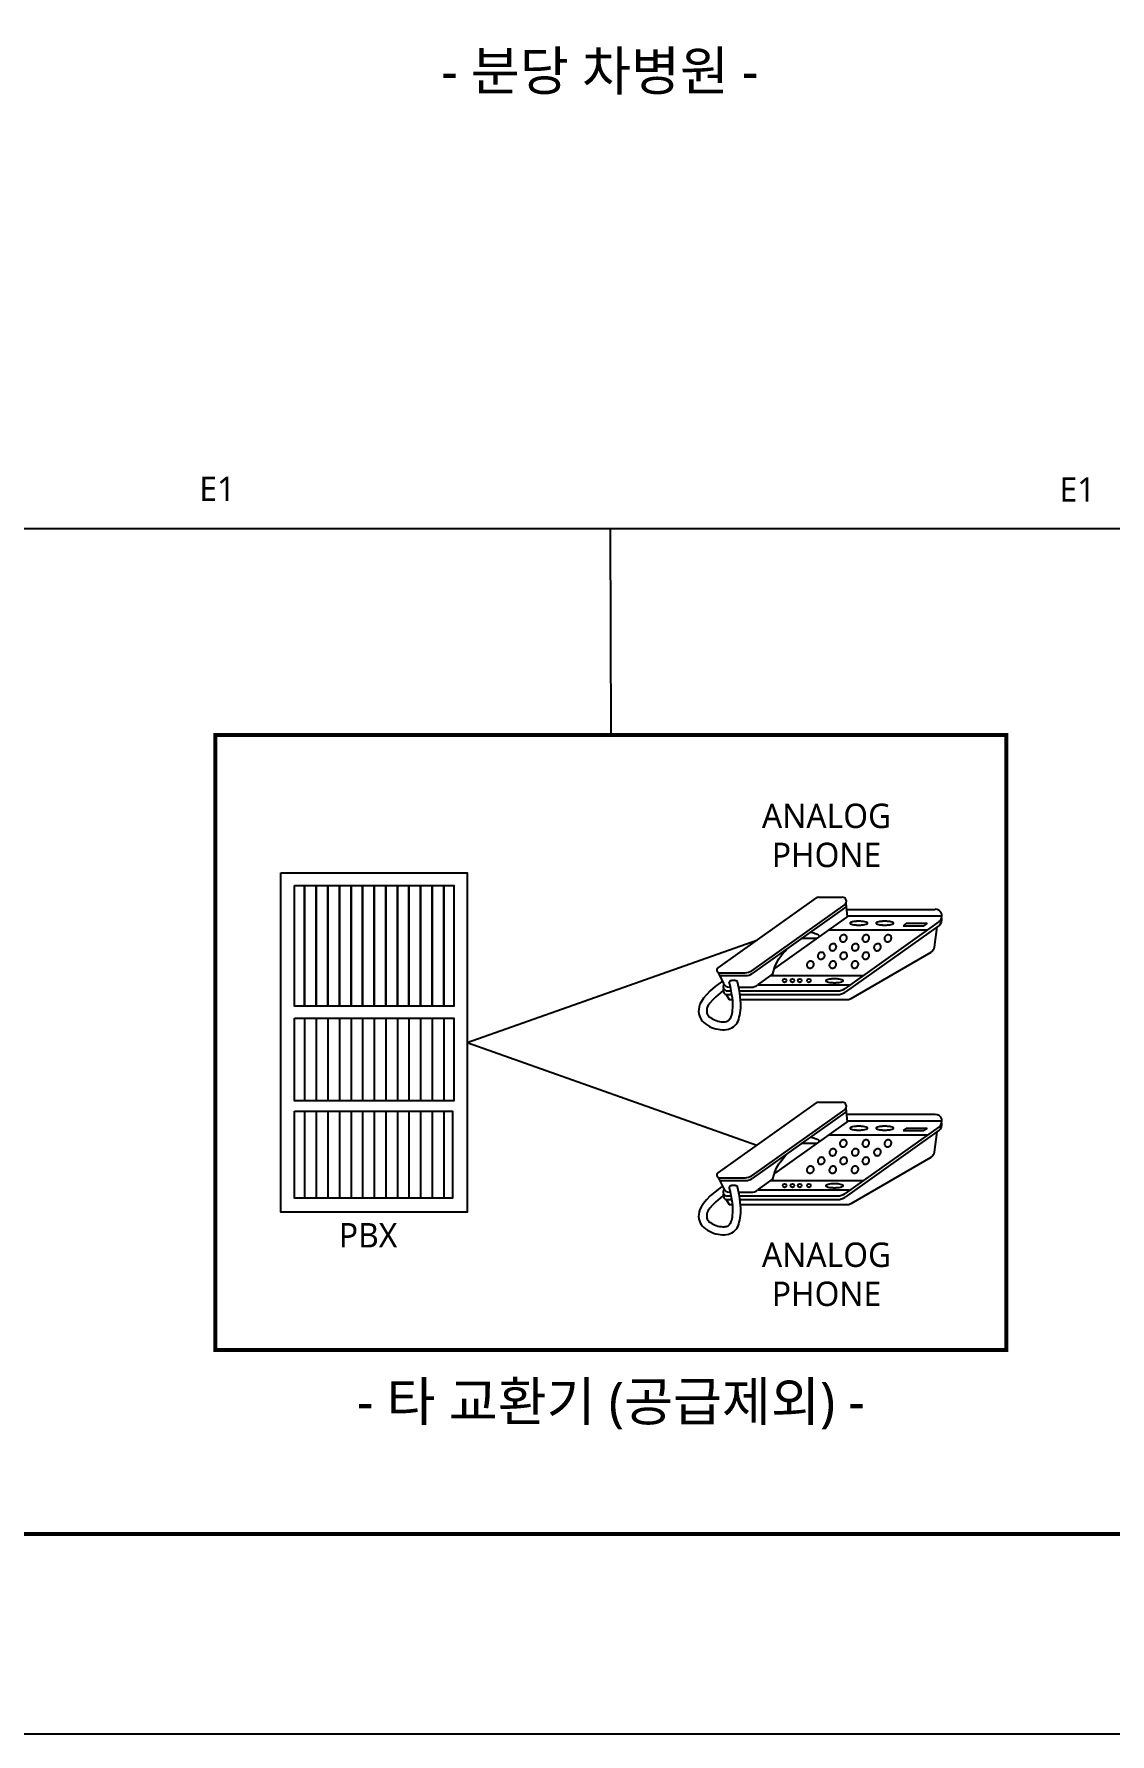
# Model space of a CAD drawing. Header units: millimetres. Extents: x 841 to 1682, y 0 to 594.
# Drawn here: x 1344 to 1442.8, y 252.8 to 409 of the extents above; entities that cross this region are included whole.
import ezdxf
from ezdxf.enums import TextEntityAlignment as Align

# ---------------------------------------------------------------- set-up
doc = ezdxf.new("R2010")
doc.units = ezdxf.units.MM
doc.linetypes.add('DA3', pattern=[3, 2, -1])
doc.layers.add('A', color=4, linetype='Continuous')
doc.layers.add('SOL3', color=44, linetype='Continuous')
doc.styles.add('sukwoo', font='malgun.ttf')

msp = doc.modelspace()

# ---------------------------------------------------------------- linework, layer by layer
at = {"layer": 'A'}
for p, q in [((1333.11, 363.52), (1483.42, 363.52)), ((1396.88, 363.52), (1396.96, 344.55)), ((1415.82, 329.59), (1406.79, 323.17)), ((1416.04, 329.66), (1418.22, 329.66)), ((1418.44, 328.98), (1409.89, 322.9)), ((1418.48, 328.72), (1409.93, 322.64)), ((1418.55, 329.1), (1418.68, 327.85)), ((1418.61, 328.54), (1426.75, 328.54)), ((1418.79, 327.93), (1411.98, 323.09)), ((1416.99, 326.65), (1426.05, 326.65)), ((1427.12, 327.41), (1418.48, 321.27)), ((1427.12, 327.07), (1418.48, 320.94)), ((1418.67, 327.93), (1427.38, 327.93)), ((1426.68, 325.08), (1426.93, 326.94)), ((1383.77, 316.3), (1410.37, 325.72)), ((1415.87, 325.85), (1414.45, 325.85)), ((1419.03, 320.35), (1426.37, 324.62)), ((1406.83, 322.74), (1407.3, 321.74)), ((1406.93, 322.72), (1409.3, 322.72)), ((1406.98, 322.46), (1409.35, 322.46)), ((1411.85, 322.6), (1410.44, 321.59)), ((1411.67, 322.47), (1420.09, 322.47)), ((1407.55, 320.72), (1407.84, 320.27)), ((1407.65, 321.04), (1408.02, 321.04)), ((1407.65, 320.71), (1408.08, 320.71)), ((1407.84, 320.27), (1408.14, 320.27)), ((1408.77, 321.04), (1417.76, 321.04)), ((1408.79, 321.39), (1409.86, 321.39)), ((1408.82, 320.71), (1417.76, 320.71)), ((1408.88, 320.27), (1418.71, 320.27)), ((1410.45, 321.6), (1418.86, 321.6)), ((1383.77, 316.3), (1410.37, 306.88)), ((1416.04, 310.83), (1418.22, 310.83)), ((1415.82, 310.76), (1406.79, 304.34)), ((1418.44, 310.14), (1409.89, 304.07)), ((1418.48, 309.89), (1409.93, 303.81)), ((1418.55, 310.26), (1418.68, 309.02)), ((1418.61, 309.71), (1426.75, 309.71)), ((1418.79, 309.1), (1411.98, 304.26)), ((1416.99, 307.82), (1426.05, 307.82)), ((1427.12, 308.57), (1418.48, 302.44)), ((1427.12, 308.24), (1418.48, 302.11)), ((1418.67, 309.1), (1427.38, 309.1)), ((1426.68, 306.24), (1426.93, 308.11)), ((1415.87, 307.02), (1414.45, 307.02)), ((1419.03, 301.52), (1426.37, 305.78)), ((1406.83, 303.91), (1407.3, 302.91)), ((1406.93, 303.88), (1409.3, 303.88)), ((1406.98, 303.62), (1409.35, 303.62)), ((1411.85, 303.77), (1410.44, 302.76)), ((1411.67, 303.64), (1420.09, 303.64)), ((1407.55, 301.89), (1407.84, 301.43)), ((1407.65, 302.21), (1408.02, 302.21)), ((1407.65, 301.87), (1408.08, 301.87)), ((1407.84, 301.43), (1408.14, 301.43)), ((1408.77, 302.21), (1417.76, 302.21)), ((1408.79, 302.55), (1409.86, 302.55)), ((1408.82, 301.87), (1417.76, 301.87)), ((1408.88, 301.43), (1418.71, 301.43)), ((1410.45, 302.77), (1418.86, 302.77))]:
    msp.add_line(p, q, dxfattribs=at)
at = {"layer": 'A', "color": 2}
for p, q in [((1424.12, 327.26), (1423.81, 327.04)), ((1423.81, 327.04), (1425.7, 327.04)), ((1424.12, 327.26), (1426.01, 327.26)), ((1426.01, 327.26), (1425.7, 327.04)), ((1424.12, 308.43), (1423.81, 308.21)), ((1423.81, 308.21), (1425.7, 308.21)), ((1424.12, 308.43), (1426.01, 308.43)), ((1426.01, 308.43), (1425.7, 308.21))]:
    msp.add_line(p, q, dxfattribs=at)
at = {"layer": 'A', "color": 6}
msp.add_lwpolyline([(888.9, 527.42), (1573.23, 527.42), (1573.23, 252.78), (888.9, 252.78)], close=True, dxfattribs=at)
at = {"layer": 'A'}
msp.add_lwpolyline([(1366.65, 331.89), (1383.77, 331.89), (1383.77, 300.71), (1366.65, 300.71)], close=True, dxfattribs=at)
at = {"layer": 'A', "color": 3}
for points in [[(1367.9, 330.74), (1382.54, 330.74), (1382.54, 319.63), (1367.9, 319.63)], [(1368.83, 330.74), (1368.83, 330.74), (1368.83, 319.63), (1368.83, 319.63)], [(1369.89, 330.74), (1369.89, 330.74), (1369.89, 319.63), (1369.89, 319.63)], [(1370.96, 330.74), (1370.96, 330.74), (1370.96, 319.63), (1370.96, 319.63)], [(1372.02, 330.74), (1372.02, 330.74), (1372.02, 319.63), (1372.02, 319.63)], [(1373.09, 330.74), (1373.09, 330.74), (1373.09, 319.63), (1373.09, 319.63)], [(1374.15, 330.74), (1374.15, 330.74), (1374.15, 319.63), (1374.15, 319.63)], [(1375.22, 330.74), (1375.22, 330.74), (1375.22, 319.63), (1375.22, 319.63)], [(1376.28, 330.74), (1376.28, 330.74), (1376.28, 319.63), (1376.28, 319.63)], [(1377.35, 330.74), (1377.35, 330.74), (1377.35, 319.63), (1377.35, 319.63)], [(1378.41, 330.74), (1378.41, 330.74), (1378.41, 319.63), (1378.41, 319.63)], [(1379.48, 330.74), (1379.48, 330.74), (1379.48, 319.63), (1379.48, 319.63)], [(1380.54, 330.74), (1380.54, 330.74), (1380.54, 319.63), (1380.54, 319.63)], [(1381.61, 330.74), (1381.61, 330.74), (1381.61, 319.63), (1381.61, 319.63)], [(1367.9, 318.54), (1382.54, 318.54), (1382.54, 310.95), (1367.9, 310.95)], [(1367.9, 310), (1382.4, 310), (1382.4, 302.01), (1367.9, 302.01)]]:
    msp.add_lwpolyline(points, close=True, dxfattribs=at)
at = {"layer": 'A'}
for points in [[(1415.27, 326.43), (1415.45, 326.4), (1415.6, 326.37), (1415.72, 326.33), (1415.83, 326.29), (1415.91, 326.25), (1415.99, 326.21), (1416.04, 326.16), (1416.09, 326.12), (1416.14, 326.08), (1416.15, 326.06)], [(1411.85, 322.6), (1412.02, 323.25), (1412.18, 323.61), (1412.4, 323.98), (1412.66, 324.35), (1412.96, 324.71), (1413.14, 324.93)], [(1407.12, 321.88), (1406.55, 321.44), (1406.09, 321.04), (1405.74, 320.69), (1405.47, 320.37), (1405.27, 320.08), (1405.14, 319.82), (1405.06, 319.58), (1405.03, 319.35), (1405.02, 319.14), (1405.04, 318.95), (1405.09, 318.76), (1405.16, 318.59), (1405.26, 318.43), (1405.37, 318.28), (1405.51, 318.14), (1405.66, 318.01), (1405.83, 317.9), (1406.01, 317.79), (1406.2, 317.7), (1406.4, 317.63), (1406.61, 317.57), (1406.81, 317.52), (1407.01, 317.49), (1407.21, 317.48), (1407.4, 317.48), (1407.59, 317.5), (1407.76, 317.54), (1407.93, 317.59), (1408.08, 317.66), (1408.22, 317.75), (1408.35, 317.86), (1408.46, 317.98), (1408.56, 318.12), (1408.64, 318.28), (1408.71, 318.45), (1408.76, 318.63), (1408.81, 318.82), (1408.84, 319.03), (1408.87, 319.24), (1408.89, 319.46), (1408.9, 319.69), (1408.9, 319.93), (1408.88, 320.19), (1408.85, 320.49), (1408.81, 320.82), (1408.74, 321.19), (1408.65, 321.61), (1408.58, 321.89)], [(1407.28, 321.07), (1407.02, 320.87), (1406.59, 320.5), (1406.28, 320.19), (1406.05, 319.92), (1405.91, 319.71), (1405.82, 319.54), (1405.78, 319.4), (1405.76, 319.28), (1405.76, 319.17), (1405.77, 319.08), (1405.79, 318.99), (1405.82, 318.91), (1405.87, 318.84), (1405.93, 318.76), (1406, 318.68), (1406.1, 318.6), (1406.22, 318.52), (1406.35, 318.45), (1406.49, 318.38), (1406.64, 318.32), (1406.79, 318.28), (1406.95, 318.24), (1407.09, 318.22), (1407.23, 318.21), (1407.36, 318.21), (1407.47, 318.22), (1407.57, 318.25), (1407.65, 318.27), (1407.72, 318.31), (1407.78, 318.35), (1407.84, 318.39), (1407.88, 318.44), (1407.93, 318.51), (1407.97, 318.59), (1408.02, 318.7), (1408.06, 318.82), (1408.09, 318.97), (1408.12, 319.13), (1408.14, 319.31), (1408.15, 319.5), (1408.16, 319.7), (1408.16, 319.91), (1408.15, 320.14), (1408.13, 320.4), (1408.08, 320.7), (1408.02, 321.05), (1407.94, 321.45), (1407.84, 321.87)], [(1415.27, 307.6), (1415.45, 307.57), (1415.6, 307.54), (1415.72, 307.5), (1415.83, 307.46), (1415.91, 307.42), (1415.99, 307.38), (1416.04, 307.33), (1416.09, 307.29), (1416.14, 307.24), (1416.15, 307.22)], [(1411.85, 303.77), (1412.02, 304.41), (1412.18, 304.78), (1412.4, 305.15), (1412.66, 305.51), (1412.96, 305.88), (1413.14, 306.09)], [(1407.12, 303.05), (1406.55, 302.6), (1406.09, 302.21), (1405.74, 301.85), (1405.47, 301.53), (1405.27, 301.24), (1405.14, 300.98), (1405.06, 300.74), (1405.03, 300.52), (1405.02, 300.31), (1405.04, 300.11), (1405.09, 299.93), (1405.16, 299.75), (1405.26, 299.59), (1405.37, 299.44), (1405.51, 299.3), (1405.66, 299.18), (1405.83, 299.06), (1406.01, 298.96), (1406.2, 298.87), (1406.4, 298.79), (1406.61, 298.73), (1406.81, 298.69), (1407.01, 298.66), (1407.21, 298.64), (1407.4, 298.64), (1407.59, 298.67), (1407.76, 298.7), (1407.93, 298.76), (1408.08, 298.83), (1408.22, 298.92), (1408.35, 299.03), (1408.46, 299.15), (1408.56, 299.29), (1408.64, 299.44), (1408.71, 299.61), (1408.76, 299.8), (1408.81, 299.99), (1408.84, 300.19), (1408.87, 300.41), (1408.89, 300.63), (1408.9, 300.85), (1408.9, 301.1), (1408.88, 301.36), (1408.85, 301.65), (1408.81, 301.98), (1408.74, 302.35), (1408.65, 302.78), (1408.58, 303.06)], [(1407.28, 302.24), (1407.02, 302.04), (1406.59, 301.67), (1406.28, 301.35), (1406.05, 301.09), (1405.91, 300.87), (1405.82, 300.7), (1405.78, 300.57), (1405.76, 300.45), (1405.76, 300.34), (1405.77, 300.24), (1405.79, 300.16), (1405.82, 300.08), (1405.87, 300), (1405.93, 299.92), (1406, 299.84), (1406.1, 299.76), (1406.22, 299.69), (1406.35, 299.61), (1406.49, 299.55), (1406.64, 299.49), (1406.79, 299.44), (1406.95, 299.41), (1407.09, 299.39), (1407.23, 299.38), (1407.36, 299.38), (1407.47, 299.39), (1407.57, 299.41), (1407.65, 299.44), (1407.72, 299.47), (1407.78, 299.51), (1407.84, 299.56), (1407.88, 299.61), (1407.93, 299.67), (1407.97, 299.76), (1408.02, 299.86), (1408.06, 299.99), (1408.09, 300.13), (1408.12, 300.3), (1408.14, 300.48), (1408.15, 300.67), (1408.16, 300.87), (1408.16, 301.08), (1408.15, 301.31), (1408.13, 301.57), (1408.08, 301.87), (1408.02, 302.21), (1407.94, 302.62), (1407.84, 303.03)]]:
    msp.add_lwpolyline(points, dxfattribs=at)
at = {"layer": 'A', "color": 2}
for points in [[(1418.93, 327.27, 0.277694), (1418.96, 327.22, 0.067913), (1419.16, 327.15, 0.031363), (1419.4, 327.11, 0.022673), (1419.73, 327.1, 0.022673), (1420.06, 327.11, 0.031363), (1420.29, 327.15, 0.067913), (1420.5, 327.22, 0.277694), (1420.53, 327.27, 0.277694), (1420.5, 327.32, 0.067913), (1420.29, 327.4, 0.031363), (1420.06, 327.43, 0.022673), (1419.73, 327.45, 0.022673), (1419.4, 327.43, 0.031363), (1419.16, 327.4, 0.067913), (1418.96, 327.32, 0.277694)], [(1421.32, 327.27, 0.277694), (1421.35, 327.22, 0.067913), (1421.56, 327.15, 0.031363), (1421.79, 327.11, 0.022673), (1422.12, 327.1, 0.022673), (1422.45, 327.11, 0.031363), (1422.69, 327.15, 0.067913), (1422.89, 327.22, 0.277694), (1422.92, 327.27, 0.277694), (1422.89, 327.32, 0.067913), (1422.69, 327.4, 0.031363), (1422.45, 327.43, 0.022673), (1422.12, 327.45, 0.022673), (1421.79, 327.43, 0.031363), (1421.56, 327.4, 0.067913), (1421.35, 327.32, 0.277694)], [(1417.15, 325.28, 0.088963), (1417.06, 325.18, 0.094021), (1417.03, 325.06, 0.102186), (1417.04, 324.93, 0.108818), (1417.1, 324.83, 0.108818), (1417.2, 324.76, 0.102186), (1417.32, 324.74, 0.094021), (1417.44, 324.76, 0.088963), (1417.56, 324.84, 0.088963), (1417.64, 324.94, 0.094021), (1417.67, 325.06, 0.102186), (1417.66, 325.19, 0.108818), (1417.6, 325.29, 0.108818), (1417.5, 325.36, 0.102186), (1417.38, 325.38, 0.094021), (1417.26, 325.35, 0.088963)], [(1418.11, 326.1, 0.088963), (1418.03, 326, 0.094021), (1417.99, 325.88, 0.102186), (1418.01, 325.75, 0.108818), (1418.06, 325.65, 0.108818), (1418.16, 325.58, 0.102186), (1418.28, 325.56, 0.094021), (1418.41, 325.58, 0.088963), (1418.52, 325.66, 0.088963), (1418.6, 325.76, 0.094021), (1418.64, 325.88, 0.102186), (1418.62, 326.01, 0.108818), (1418.56, 326.11, 0.108818), (1418.47, 326.18, 0.102186), (1418.35, 326.2, 0.094021), (1418.22, 326.17, 0.088963)], [(1419.21, 325.28, 0.088963), (1419.13, 325.18, 0.094021), (1419.09, 325.06, 0.102186), (1419.1, 324.93, 0.108818), (1419.16, 324.83, 0.108818), (1419.26, 324.76, 0.102186), (1419.38, 324.74, 0.094021), (1419.51, 324.76, 0.088963), (1419.62, 324.84, 0.088963), (1419.7, 324.94, 0.094021), (1419.73, 325.06, 0.102186), (1419.72, 325.19, 0.108818), (1419.66, 325.29, 0.108818), (1419.57, 325.36, 0.102186), (1419.44, 325.38, 0.094021), (1419.32, 325.35, 0.088963)], [(1420.17, 326.1, 0.088963), (1420.09, 326, 0.094021), (1420.06, 325.88, 0.102186), (1420.07, 325.75, 0.108818), (1420.13, 325.65, 0.108818), (1420.22, 325.58, 0.102186), (1420.35, 325.56, 0.094021), (1420.47, 325.58, 0.088963), (1420.58, 325.66, 0.088963), (1420.66, 325.76, 0.094021), (1420.7, 325.88, 0.102186), (1420.69, 326.01, 0.108818), (1420.63, 326.11, 0.108818), (1420.53, 326.18, 0.102186), (1420.41, 326.2, 0.094021), (1420.28, 326.17, 0.088963)], [(1421.24, 325.28, 0.088963), (1421.16, 325.18, 0.094021), (1421.13, 325.06, 0.102186), (1421.14, 324.93, 0.108818), (1421.2, 324.83, 0.108818), (1421.29, 324.76, 0.102186), (1421.42, 324.74, 0.094021), (1421.54, 324.76, 0.088963), (1421.65, 324.84, 0.088963), (1421.73, 324.94, 0.094021), (1421.77, 325.06, 0.102186), (1421.76, 325.19, 0.108818), (1421.7, 325.29, 0.108818), (1421.6, 325.36, 0.102186), (1421.48, 325.38, 0.094021), (1421.36, 325.35, 0.088963)], [(1422.21, 326.1, 0.088963), (1422.12, 326, 0.094021), (1422.09, 325.88, 0.102186), (1422.1, 325.75, 0.108818), (1422.16, 325.65, 0.108818), (1422.26, 325.58, 0.102186), (1422.38, 325.56, 0.094021), (1422.5, 325.58, 0.088963), (1422.62, 325.66, 0.088963), (1422.7, 325.76, 0.094021), (1422.73, 325.88, 0.102186), (1422.72, 326.01, 0.108818), (1422.66, 326.11, 0.108818), (1422.56, 326.18, 0.102186), (1422.44, 326.2, 0.094021), (1422.32, 326.17, 0.088963)], [(1415.08, 323.68, 0.088963), (1414.99, 323.57, 0.094021), (1414.96, 323.45, 0.102186), (1414.97, 323.33, 0.108818), (1415.03, 323.23, 0.108818), (1415.13, 323.16, 0.102186), (1415.25, 323.13, 0.094021), (1415.37, 323.16, 0.088963), (1415.49, 323.23, 0.088963), (1415.57, 323.34, 0.094021), (1415.6, 323.46, 0.102186), (1415.59, 323.58, 0.108818), (1415.53, 323.68, 0.108818), (1415.43, 323.75, 0.102186), (1415.31, 323.77, 0.094021), (1415.19, 323.75, 0.088963)], [(1416.07, 324.5, 0.088963), (1415.99, 324.39, 0.094021), (1415.96, 324.27, 0.102186), (1415.97, 324.15, 0.108818), (1416.03, 324.05, 0.108818), (1416.13, 323.98, 0.102186), (1416.25, 323.95, 0.094021), (1416.37, 323.98, 0.088963), (1416.48, 324.05, 0.088963), (1416.57, 324.16, 0.094021), (1416.6, 324.28, 0.102186), (1416.59, 324.4, 0.108818), (1416.53, 324.5, 0.108818), (1416.43, 324.57, 0.102186), (1416.31, 324.59, 0.094021), (1416.19, 324.57, 0.088963)], [(1417.14, 323.68, 0.088963), (1417.06, 323.57, 0.094021), (1417.02, 323.45, 0.102186), (1417.03, 323.33, 0.108818), (1417.09, 323.23, 0.108818), (1417.19, 323.16, 0.102186), (1417.31, 323.13, 0.094021), (1417.44, 323.16, 0.088963), (1417.55, 323.23, 0.088963), (1417.63, 323.34, 0.094021), (1417.67, 323.46, 0.102186), (1417.65, 323.58, 0.108818), (1417.59, 323.68, 0.108818), (1417.5, 323.75, 0.102186), (1417.38, 323.77, 0.094021), (1417.25, 323.75, 0.088963)], [(1418.14, 324.5, 0.088963), (1418.06, 324.39, 0.094021), (1418.02, 324.27, 0.102186), (1418.03, 324.15, 0.108818), (1418.09, 324.05, 0.108818), (1418.19, 323.98, 0.102186), (1418.31, 323.95, 0.094021), (1418.43, 323.98, 0.088963), (1418.55, 324.05, 0.088963), (1418.63, 324.16, 0.094021), (1418.66, 324.28, 0.102186), (1418.65, 324.4, 0.108818), (1418.59, 324.5, 0.108818), (1418.5, 324.57, 0.102186), (1418.37, 324.59, 0.094021), (1418.25, 324.57, 0.088963)], [(1419.17, 323.68, 0.088963), (1419.09, 323.57, 0.094021), (1419.06, 323.45, 0.102186), (1419.07, 323.33, 0.108818), (1419.13, 323.23, 0.108818), (1419.22, 323.16, 0.102186), (1419.35, 323.13, 0.094021), (1419.47, 323.16, 0.088963), (1419.58, 323.23, 0.088963), (1419.66, 323.34, 0.094021), (1419.7, 323.46, 0.102186), (1419.69, 323.58, 0.108818), (1419.63, 323.68, 0.108818), (1419.53, 323.75, 0.102186), (1419.41, 323.77, 0.094021), (1419.29, 323.75, 0.088963)], [(1420.17, 324.5, 0.088963), (1420.09, 324.39, 0.094021), (1420.06, 324.27, 0.102186), (1420.07, 324.15, 0.108818), (1420.13, 324.05, 0.108818), (1420.22, 323.98, 0.102186), (1420.35, 323.95, 0.094021), (1420.47, 323.98, 0.088963), (1420.58, 324.05, 0.088963), (1420.66, 324.16, 0.094021), (1420.7, 324.28, 0.102186), (1420.69, 324.4, 0.108818), (1420.63, 324.5, 0.108818), (1420.53, 324.57, 0.102186), (1420.41, 324.59, 0.094021), (1420.28, 324.57, 0.088963)], [(1416.7, 321.98, 0.277694), (1416.73, 321.93, 0.067913), (1416.93, 321.85, 0.031363), (1417.17, 321.82, 0.022673), (1417.5, 321.8, 0.022673), (1417.83, 321.82, 0.031363), (1418.06, 321.85, 0.067913), (1418.27, 321.93, 0.277694), (1418.3, 321.98, 0.277694), (1418.27, 322.03, 0.067913), (1418.06, 322.1, 0.031363), (1417.83, 322.14, 0.022673), (1417.5, 322.15, 0.022673), (1417.17, 322.14, 0.031363), (1416.93, 322.1, 0.067913), (1416.73, 322.03, 0.277694)], [(1418.93, 308.44, 0.277694), (1418.96, 308.39, 0.067913), (1419.16, 308.31, 0.031363), (1419.4, 308.28, 0.022673), (1419.73, 308.26, 0.022673), (1420.06, 308.28, 0.031363), (1420.29, 308.31, 0.067913), (1420.5, 308.39, 0.277694), (1420.53, 308.44, 0.277694), (1420.5, 308.49, 0.067913), (1420.29, 308.56, 0.031363), (1420.06, 308.6, 0.022673), (1419.73, 308.61, 0.022673), (1419.4, 308.6, 0.031363), (1419.16, 308.56, 0.067913), (1418.96, 308.49, 0.277694)], [(1421.32, 308.44, 0.277694), (1421.35, 308.39, 0.067913), (1421.56, 308.31, 0.031363), (1421.79, 308.28, 0.022673), (1422.12, 308.26, 0.022673), (1422.45, 308.28, 0.031363), (1422.69, 308.31, 0.067913), (1422.89, 308.39, 0.277694), (1422.92, 308.44, 0.277694), (1422.89, 308.49, 0.067913), (1422.69, 308.56, 0.031363), (1422.45, 308.6, 0.022673), (1422.12, 308.61, 0.022673), (1421.79, 308.6, 0.031363), (1421.56, 308.56, 0.067913), (1421.35, 308.49, 0.277694)], [(1417.15, 306.45, 0.088963), (1417.06, 306.34, 0.094021), (1417.03, 306.22, 0.102186), (1417.04, 306.1, 0.108818), (1417.1, 306, 0.108818), (1417.2, 305.93, 0.102186), (1417.32, 305.91, 0.094021), (1417.44, 305.93, 0.088963), (1417.56, 306, 0.088963), (1417.64, 306.11, 0.094021), (1417.67, 306.23, 0.102186), (1417.66, 306.35, 0.108818), (1417.6, 306.45, 0.108818), (1417.5, 306.52, 0.102186), (1417.38, 306.55, 0.094021), (1417.26, 306.52, 0.088963)], [(1418.11, 307.27, 0.088963), (1418.03, 307.16, 0.094021), (1417.99, 307.04, 0.102186), (1418.01, 306.92, 0.108818), (1418.06, 306.82, 0.108818), (1418.16, 306.75, 0.102186), (1418.28, 306.73, 0.094021), (1418.41, 306.75, 0.088963), (1418.52, 306.82, 0.088963), (1418.6, 306.93, 0.094021), (1418.64, 307.05, 0.102186), (1418.62, 307.17, 0.108818), (1418.56, 307.27, 0.108818), (1418.47, 307.34, 0.102186), (1418.35, 307.37, 0.094021), (1418.22, 307.34, 0.088963)], [(1419.21, 306.45, 0.088963), (1419.13, 306.34, 0.094021), (1419.09, 306.22, 0.102186), (1419.1, 306.1, 0.108818), (1419.16, 306, 0.108818), (1419.26, 305.93, 0.102186), (1419.38, 305.91, 0.094021), (1419.51, 305.93, 0.088963), (1419.62, 306, 0.088963), (1419.7, 306.11, 0.094021), (1419.73, 306.23, 0.102186), (1419.72, 306.35, 0.108818), (1419.66, 306.45, 0.108818), (1419.57, 306.52, 0.102186), (1419.44, 306.55, 0.094021), (1419.32, 306.52, 0.088963)], [(1420.17, 307.27, 0.088963), (1420.09, 307.16, 0.094021), (1420.06, 307.04, 0.102186), (1420.07, 306.92, 0.108818), (1420.13, 306.82, 0.108818), (1420.22, 306.75, 0.102186), (1420.35, 306.73, 0.094021), (1420.47, 306.75, 0.088963), (1420.58, 306.82, 0.088963), (1420.66, 306.93, 0.094021), (1420.7, 307.05, 0.102186), (1420.69, 307.17, 0.108818), (1420.63, 307.27, 0.108818), (1420.53, 307.34, 0.102186), (1420.41, 307.37, 0.094021), (1420.28, 307.34, 0.088963)], [(1421.24, 306.45, 0.088963), (1421.16, 306.34, 0.094021), (1421.13, 306.22, 0.102186), (1421.14, 306.1, 0.108818), (1421.2, 306, 0.108818), (1421.29, 305.93, 0.102186), (1421.42, 305.91, 0.094021), (1421.54, 305.93, 0.088963), (1421.65, 306, 0.088963), (1421.73, 306.11, 0.094021), (1421.77, 306.23, 0.102186), (1421.76, 306.35, 0.108818), (1421.7, 306.45, 0.108818), (1421.6, 306.52, 0.102186), (1421.48, 306.55, 0.094021), (1421.36, 306.52, 0.088963)], [(1422.21, 307.27, 0.088963), (1422.12, 307.16, 0.094021), (1422.09, 307.04, 0.102186), (1422.1, 306.92, 0.108818), (1422.16, 306.82, 0.108818), (1422.26, 306.75, 0.102186), (1422.38, 306.73, 0.094021), (1422.5, 306.75, 0.088963), (1422.62, 306.82, 0.088963), (1422.7, 306.93, 0.094021), (1422.73, 307.05, 0.102186), (1422.72, 307.17, 0.108818), (1422.66, 307.27, 0.108818), (1422.56, 307.34, 0.102186), (1422.44, 307.37, 0.094021), (1422.32, 307.34, 0.088963)], [(1415.08, 304.84, 0.088963), (1414.99, 304.74, 0.094021), (1414.96, 304.62, 0.102186), (1414.97, 304.49, 0.108818), (1415.03, 304.39, 0.108818), (1415.13, 304.32, 0.102186), (1415.25, 304.3, 0.094021), (1415.37, 304.33, 0.088963), (1415.49, 304.4, 0.088963), (1415.57, 304.5, 0.094021), (1415.6, 304.62, 0.102186), (1415.59, 304.75, 0.108818), (1415.53, 304.85, 0.108818), (1415.43, 304.92, 0.102186), (1415.31, 304.94, 0.094021), (1415.19, 304.92, 0.088963)], [(1416.07, 305.66, 0.088963), (1415.99, 305.56, 0.094021), (1415.96, 305.44, 0.102186), (1415.97, 305.31, 0.108818), (1416.03, 305.21, 0.108818), (1416.13, 305.14, 0.102186), (1416.25, 305.12, 0.094021), (1416.37, 305.15, 0.088963), (1416.48, 305.22, 0.088963), (1416.57, 305.32, 0.094021), (1416.6, 305.44, 0.102186), (1416.59, 305.57, 0.108818), (1416.53, 305.67, 0.108818), (1416.43, 305.74, 0.102186), (1416.31, 305.76, 0.094021), (1416.19, 305.74, 0.088963)], [(1417.14, 304.84, 0.088963), (1417.06, 304.74, 0.094021), (1417.02, 304.62, 0.102186), (1417.03, 304.49, 0.108818), (1417.09, 304.39, 0.108818), (1417.19, 304.32, 0.102186), (1417.31, 304.3, 0.094021), (1417.44, 304.33, 0.088963), (1417.55, 304.4, 0.088963), (1417.63, 304.5, 0.094021), (1417.67, 304.62, 0.102186), (1417.65, 304.75, 0.108818), (1417.59, 304.85, 0.108818), (1417.5, 304.92, 0.102186), (1417.38, 304.94, 0.094021), (1417.25, 304.92, 0.088963)], [(1418.14, 305.66, 0.088963), (1418.06, 305.56, 0.094021), (1418.02, 305.44, 0.102186), (1418.03, 305.31, 0.108818), (1418.09, 305.21, 0.108818), (1418.19, 305.14, 0.102186), (1418.31, 305.12, 0.094021), (1418.43, 305.15, 0.088963), (1418.55, 305.22, 0.088963), (1418.63, 305.32, 0.094021), (1418.66, 305.44, 0.102186), (1418.65, 305.57, 0.108818), (1418.59, 305.67, 0.108818), (1418.5, 305.74, 0.102186), (1418.37, 305.76, 0.094021), (1418.25, 305.74, 0.088963)], [(1419.17, 304.84, 0.088963), (1419.09, 304.74, 0.094021), (1419.06, 304.62, 0.102186), (1419.07, 304.49, 0.108818), (1419.13, 304.39, 0.108818), (1419.22, 304.32, 0.102186), (1419.35, 304.3, 0.094021), (1419.47, 304.33, 0.088963), (1419.58, 304.4, 0.088963), (1419.66, 304.5, 0.094021), (1419.7, 304.62, 0.102186), (1419.69, 304.75, 0.108818), (1419.63, 304.85, 0.108818), (1419.53, 304.92, 0.102186), (1419.41, 304.94, 0.094021), (1419.29, 304.92, 0.088963)], [(1420.17, 305.66, 0.088963), (1420.09, 305.56, 0.094021), (1420.06, 305.44, 0.102186), (1420.07, 305.31, 0.108818), (1420.13, 305.21, 0.108818), (1420.22, 305.14, 0.102186), (1420.35, 305.12, 0.094021), (1420.47, 305.15, 0.088963), (1420.58, 305.22, 0.088963), (1420.66, 305.32, 0.094021), (1420.7, 305.44, 0.102186), (1420.69, 305.57, 0.108818), (1420.63, 305.67, 0.108818), (1420.53, 305.74, 0.102186), (1420.41, 305.76, 0.094021), (1420.28, 305.74, 0.088963)], [(1416.7, 303.14, 0.277694), (1416.73, 303.1, 0.067913), (1416.93, 303.02, 0.031363), (1417.17, 302.98, 0.022673), (1417.5, 302.97, 0.022673), (1417.83, 302.98, 0.031363), (1418.06, 303.02, 0.067913), (1418.27, 303.1, 0.277694), (1418.3, 303.14, 0.277694), (1418.27, 303.19, 0.067913), (1418.06, 303.27, 0.031363), (1417.83, 303.31, 0.022673), (1417.5, 303.32, 0.022673), (1417.17, 303.31, 0.031363), (1416.93, 303.27, 0.067913), (1416.73, 303.19, 0.277694)]]:
    msp.add_lwpolyline(points, format="xyb", close=True, dxfattribs=at)
at = {"layer": 'A'}
for points in [[(1408.6, 321.83, 0.042339), (1408.6, 321.85, 0.19731), (1408.58, 321.9, 0.098942), (1408.49, 321.96, 0.056333), (1408.37, 321.99, 0.043023), (1408.22, 322.01, 0.043023), (1408.06, 321.99, 0.056333), (1407.95, 321.96, 0.098942), (1407.86, 321.9, 0.19731), (1407.84, 321.85, 0.19731)], [(1408.6, 303, 0.042339), (1408.6, 303.01, 0.19731), (1408.58, 303.07, 0.098942), (1408.49, 303.13, 0.056333), (1408.37, 303.16, 0.043023), (1408.22, 303.17, 0.043023), (1408.06, 303.16, 0.056333), (1407.95, 303.13, 0.098942), (1407.86, 303.07, 0.19731), (1407.84, 303.01, 0.19731)]]:
    msp.add_lwpolyline(points, format="xyb", dxfattribs=at)
at = {"layer": 'A', "color": 3}
for points in [[(1368.83, 318.54), (1368.83, 310.95)], [(1369.89, 318.54), (1369.89, 310.95)], [(1370.96, 318.54), (1370.96, 310.95)], [(1372.02, 318.54), (1372.02, 310.95)], [(1373.09, 318.54), (1373.09, 310.95)], [(1374.15, 318.54), (1374.15, 310.95)], [(1375.22, 318.54), (1375.22, 310.95)], [(1376.28, 318.54), (1376.28, 310.95)], [(1377.35, 318.54), (1377.35, 310.95)], [(1378.41, 318.54), (1378.41, 310.95)], [(1379.48, 318.54), (1379.48, 310.95)], [(1380.54, 318.54), (1380.54, 310.95)], [(1381.61, 318.54), (1381.61, 310.95)], [(1368.83, 310), (1368.83, 302.01)], [(1369.89, 310), (1369.89, 302.01)], [(1370.96, 310), (1370.96, 302.01)], [(1372.02, 310), (1372.02, 302.01)], [(1373.09, 310), (1373.09, 302.01)], [(1374.15, 310), (1374.15, 302.01)], [(1375.22, 310), (1375.22, 302.01)], [(1376.28, 310), (1376.28, 302.01)], [(1377.35, 310), (1377.35, 302.01)], [(1378.41, 310), (1378.41, 302.01)], [(1379.48, 310), (1379.48, 302.01)], [(1380.54, 310), (1380.54, 302.01)], [(1381.61, 310), (1381.61, 302.01)]]:
    msp.add_lwpolyline(points, dxfattribs=at)
at = {"layer": 'A', "color": 2}
for centre in [(1412.92, 322), (1413.64, 322), (1414.31, 322), (1415.15, 322), (1412.92, 303.16), (1413.64, 303.16), (1414.31, 303.16), (1415.15, 303.16)]:
    msp.add_circle(centre, 0.167, dxfattribs=at)
at = {"layer": 'A'}
for centre, radius, start, end in [((1416.04, 329.28), 0.376, 90, 125.3936), ((1418.22, 329.28), 0.376, 305.3936, 90), ((1418.26, 329.03), 0.376, 305.3936, 311.059), ((1426.75, 327.92), 0.627, 305.3936, 90), ((1426.75, 327.58), 0.627, 305.3936, 15.4721), ((1426.06, 325.16), 0.627, 300.1433, 352.2297), ((1406.93, 322.97), 0.251, 125.3936, 270), ((1407.86, 322.01), 0.627, 205.3611, 270), ((1409.3, 323.72), 1, 270, 305.3936), ((1409.35, 323.46), 1, 270, 305.3936), ((1407.65, 321.42), 0.376, 142.6657, 270), ((1407.65, 321.08), 0.376, 153.6012, 270), ((1409.86, 322.39), 1, 270, 305.3936), ((1417.76, 322.3), 1.25, 270, 305.3936), ((1417.76, 321.96), 1.25, 270, 305.3936), ((1418.71, 320.89), 0.627, 270, 300.1433), ((1416.04, 310.45), 0.376, 90, 125.3936), ((1418.22, 310.45), 0.376, 305.3936, 90), ((1418.26, 310.19), 0.376, 305.3936, 311.059), ((1426.75, 309.08), 0.627, 305.3936, 90), ((1426.75, 308.75), 0.627, 305.3936, 15.4721), ((1426.06, 306.33), 0.627, 300.1433, 352.2297), ((1406.93, 304.13), 0.251, 125.3936, 270), ((1409.3, 304.88), 1, 270, 305.3936), ((1409.35, 304.63), 1, 270, 305.3936), ((1407.65, 302.58), 0.376, 142.6657, 270), ((1407.65, 302.25), 0.376, 153.6012, 270), ((1407.86, 303.18), 0.627, 205.3611, 270), ((1409.86, 303.55), 1, 270, 305.3936), ((1417.76, 303.46), 1.25, 270, 305.3936), ((1417.76, 303.13), 1.25, 270, 305.3936), ((1418.71, 302.06), 0.627, 270, 300.1433)]:
    msp.add_arc(centre, radius, start, end, dxfattribs=at)
at = {"layer": 'SOL3', "linetype": 'DA3', "const_width": 0.358}
for points in [[(1307.54, 509.12), (1537.83, 509.12), (1538.06, 271.16), (1307.54, 271.16)], [(1433.29, 344.55), (1360.63, 344.55), (1360.63, 288.05), (1433.29, 288.05)]]:
    msp.add_lwpolyline(points, close=True, dxfattribs=at)

# ---------------------------------------------------------------- texts
at = {"layer": 'A', "style": 'sukwoo'}
for s, height, p in [('- 분당 차병원 -', 3.584, (1395.95, 405.57)), ('E1', 2.24, (1360.8, 367.16)), ('E1', 2.24, (1439.82, 367.11)), ('ANALOG', 2.24, (1416.77, 337.13)), ('PHONE', 2.24, (1416.77, 333.54)), ('PBX', 2.24, (1374.66, 298.6)), ('ANALOG', 2.24, (1416.77, 296.81)), ('PHONE', 2.24, (1416.77, 293.22)), ('- 타 교환기 (공급제외) -', 3.584, (1396.96, 283.34))]:
    msp.add_text(s, height=height, dxfattribs=at).set_placement(p, align=Align.MIDDLE_CENTER)

doc.saveas('drawing.dxf')
